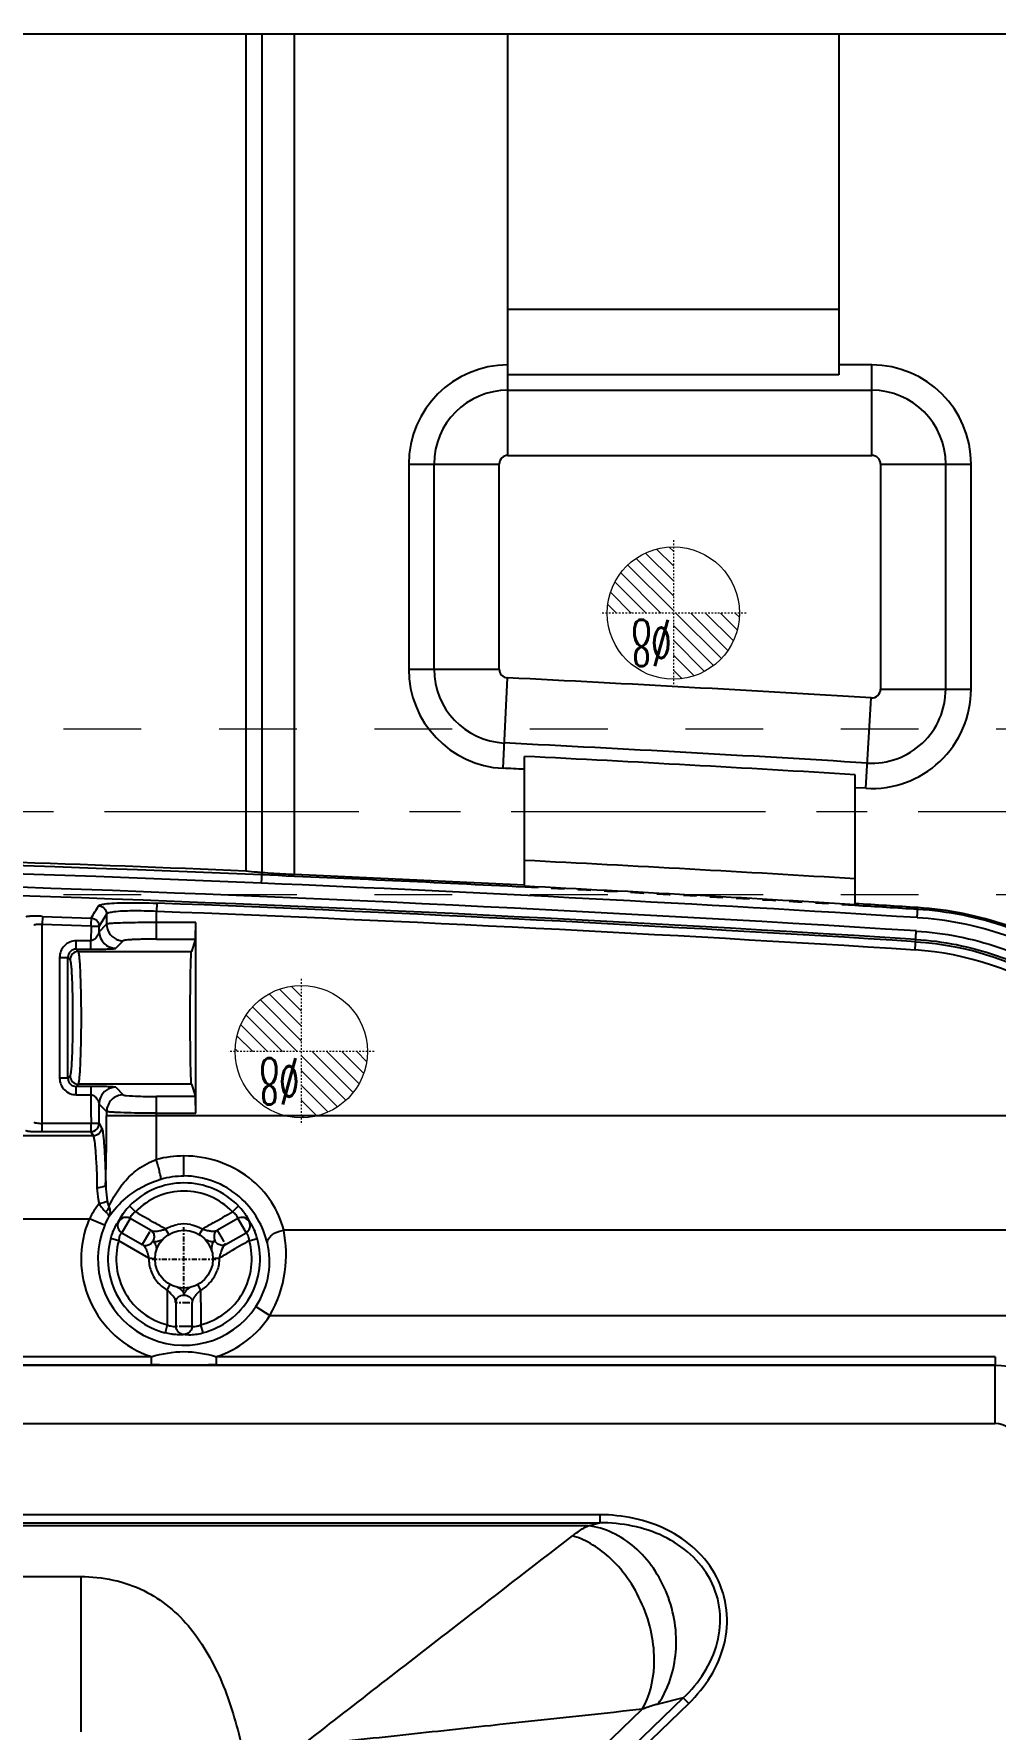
# Model space of a CAD drawing. Header units: millimetres. Extents: x 2634 to 3034, y 1430 to 1883.
# Drawn here: x 2900 to 2958.1, y 1780.2 to 1882.7 of the extents above; entities that cross this region are included whole.
import ezdxf
from ezdxf.enums import TextEntityAlignment as Align

# ---------------------------------------------------------------- set-up
doc = ezdxf.new("R2010")
doc.units = ezdxf.units.MM
doc.linetypes.add('CENTER', pattern=[0.6, 0.375, -0.075, 0.075, -0.075])
doc.linetypes.add('HIDDEN', pattern=[0.2, 0.1, -0.1])
doc.layers.add('cool', color=153, linetype='HIDDEN', lineweight=9)
doc.layers.add('epin', color=13, linetype='Continuous', lineweight=9)
doc.layers.add('DEFAULT_2', color=8, linetype='HIDDEN')
doc.styles.add('TXT05', font='txt.shx', dxfattribs={"width": 0.5, "bigfont": 'gbcbig.shx'})

# ---------------------------------------------------------------- blocks, each defined once
blk = doc.blocks.new('epin_ejp_8')
at = {"layer": 'epin'}
h = blk.add_hatch(dxfattribs=at)
h.set_pattern_fill('_ANSI31', color=123, scale=0.2, angle=90)
h.set_pattern_definition([(135, (170.5, -113), (-0.4490128, -0.4490128), [])])
h.paths.add_polyline_path([(0, 4, 0.414214), (-4, 0), (0, 0)])
h.paths.add_polyline_path([(4, 0), (0, 0), (0, -4, 0.414214)])
at = {"layer": 'epin', "color": 1, "linetype": 'CENTER', "ltscale": 0.16}
for p, q in [((0, -4.4), (0, 4.4)), ((-4.4, 0), (4.4, 0))]:
    blk.add_line(p, q, dxfattribs=at)
at = {"layer": 'epin'}
blk.add_circle((0, 0), 4, dxfattribs=at)
at = {"layer": 'epin', "color": 6, "style": 'TXT05', "width": 0.5}
blk.add_text('%%c8', height=2.8, dxfattribs=at).set_placement((1.33, 1.8), align=Align.MIDDLE)

msp = doc.modelspace()

# ---------------------------------------------------------------- linework, layer by layer
at = {"color": 7, "linetype": 'Continuous'}
for p, q in [((2678.63, 1882.67), (2988.63, 1882.67)), ((2912.77, 1882.67), (2912.77, 1832.07)), ((2913.74, 1882.67), (2913.74, 1831.98)), ((2915.73, 1831.86), (2915.73, 1882.67)), ((2928.63, 1857.2), (2928.63, 1882.67)), ((2948.63, 1882.67), (2948.63, 1862.07)), ((2948.63, 1866.01), (2928.63, 1866.01)), ((2950.63, 1862.67), (2948.63, 1862.67)), ((2950.63, 1857.2), (2950.63, 1862.67)), ((2948.63, 1862.07), (2928.63, 1862.07)), ((2928.63, 1861.14), (2950.63, 1861.14)), ((2922.63, 1856.67), (2922.63, 1844.28)), ((2922.63, 1856.67), (2928.1, 1856.67)), ((2924.16, 1844.28), (2924.16, 1856.67)), ((2928.1, 1844.28), (2928.1, 1856.67)), ((2928.63, 1857.2), (2950.63, 1857.2)), ((2951.15, 1856.67), (2951.15, 1843.07)), ((2951.15, 1856.67), (2956.63, 1856.67)), ((2955.09, 1856.67), (2955.09, 1843.07)), ((2956.63, 1843.07), (2956.63, 1856.67)), ((2922.63, 1844.28), (2928.1, 1844.28)), ((2928.33, 1838.29), (2928.6, 1843.75)), ((2950.26, 1837.08), (2950.59, 1842.54)), ((2951.15, 1843.07), (2956.63, 1843.07)), ((2929.63, 1831.21), (2929.63, 1839.01)), ((2949.63, 1830.1), (2949.63, 1837.9)), ((2950.26, 1837.08), (2949.63, 1837.11)), ((2913.74, 1831.98), (2913.71, 1831.34)), ((2907.4, 1830.14), (2907.38, 1829.64)), ((2953.37, 1829.26), (2953.41, 1829.87)), ((2900.48, 1829.34), (2900.47, 1828.84)), ((2900.47, 1816.33), (2900.47, 1828.84)), ((2903.42, 1828.74), (2900.47, 1828.84)), ((2900.48, 1829.34), (2903.42, 1829.24)), ((2903.42, 1828.74), (2903.41, 1827.86)), ((2903.42, 1828.74), (2903.91, 1828.74)), ((2904.36, 1829.48), (2903.91, 1828.74)), ((2903.91, 1828.41), (2904.36, 1828.87)), ((2903.91, 1828.41), (2903.91, 1828.74)), ((2904.36, 1829.48), (2904.36, 1828.87)), ((2907.38, 1827.96), (2907.38, 1829.64)), ((2909.75, 1828.97), (2907.38, 1828.97)), ((2909.75, 1817.45), (2909.75, 1828.97)), ((2902.52, 1827.36), (2902.52, 1827.86)), ((2903.41, 1827.86), (2902.52, 1827.86)), ((2905.37, 1827.86), (2904.91, 1827.41)), ((2907.38, 1827.96), (2909.73, 1827.96)), ((2909.73, 1827.96), (2909.49, 1827.22)), ((2953.25, 1827.31), (2953.32, 1828.45)), ((2901.52, 1826.86), (2901.52, 1819.56)), ((2901.52, 1826.86), (2902.02, 1826.86)), ((2902.02, 1819.56), (2902.02, 1826.86)), ((2902.15, 1826.72), (2902.02, 1826.86)), ((2902.52, 1827.36), (2903.41, 1827.36)), ((2902.52, 1827.36), (2902.66, 1827.22)), ((2902.66, 1827.22), (2909.49, 1827.22)), ((2902.02, 1819.56), (2901.52, 1819.56)), ((2902.02, 1819.56), (2902.15, 1819.69)), ((2902.66, 1819.19), (2902.52, 1819.06)), ((2902.52, 1818.56), (2902.52, 1819.06)), ((2903.41, 1819.06), (2902.52, 1819.06)), ((2902.52, 1818.56), (2903.41, 1818.56)), ((2909.49, 1819.19), (2902.66, 1819.19)), ((2904.91, 1819.01), (2905.37, 1818.55)), ((2909.49, 1819.19), (2909.73, 1818.45)), ((2903.91, 1816.83), (2903.91, 1818)), ((2904.36, 1817.55), (2903.91, 1818)), ((2904.36, 1817.55), (2904.36, 1817.28)), ((2907.38, 1817.28), (2907.38, 1818.45)), ((2909.73, 1818.45), (2907.38, 1818.45)), ((2903.91, 1816.83), (2900.47, 1816.83)), ((2903.91, 1816.83), (2904.06, 1816.57)), ((2968.27, 1817.28), (2904.36, 1817.28)), ((2907.38, 1817.45), (2909.75, 1817.45)), ((2903.56, 1816.07), (2763.12, 1816.07)), ((2900.47, 1816.33), (2903.41, 1816.33)), ((2903.56, 1816.07), (2903.41, 1816.33)), ((2909.04, 1813.65), (2909.04, 1814.86)), ((2906.1, 1811.49), (2905.74, 1811.84)), ((2911.98, 1811.49), (2912.34, 1811.84)), ((2763.93, 1811.06), (2903.32, 1811.06)), ((2904.24, 1810.67), (2903.32, 1811.06)), ((2905.79, 1811.09), (2905.28, 1810.22)), ((2907.02, 1810.38), (2905.79, 1811.09)), ((2907.92, 1810.44), (2908.12, 1810.12)), ((2910.16, 1810.44), (2909.96, 1810.12)), ((2912.29, 1811.09), (2911.06, 1810.38)), ((2911.44, 1809.72), (2911.06, 1810.38)), ((2912.29, 1811.09), (2912.79, 1810.22)), ((2970.07, 1810.37), (2915.07, 1810.37)), ((2905.09, 1809.74), (2904.61, 1809.88)), ((2906.92, 1808.69), (2905.09, 1809.74)), ((2905.28, 1810.22), (2906.51, 1809.5)), ((2906.95, 1810.26), (2906.51, 1809.5)), ((2911.56, 1809.5), (2912.79, 1810.22)), ((2912.98, 1809.74), (2913.46, 1809.88)), ((2908.03, 1806.75), (2908.21, 1807.09)), ((2910.05, 1806.75), (2909.87, 1807.09)), ((2908.54, 1806.01), (2908.54, 1804.58)), ((2909.04, 1806.01), (2909.29, 1806.01)), ((2909.54, 1804.58), (2909.54, 1806.01)), ((2913.39, 1805.77), (2914.23, 1805.21)), ((2914.23, 1805.21), (2970.36, 1805.21)), ((2908.03, 1804.66), (2907.91, 1804.17)), ((2908.79, 1804.58), (2909.54, 1804.58)), ((2910.04, 1804.66), (2910.17, 1804.17)), ((2907.06, 1802.73), (2838.09, 1802.73)), ((2958.07, 1802.2), (2838.13, 1802.2)), ((2838.16, 1802.23), (2907.06, 1802.23)), ((2907.06, 1802.73), (2907.06, 1802.23)), ((2911.01, 1802.23), (2911.01, 1802.73)), ((2958.09, 1802.73), (2911.01, 1802.73)), ((2911.01, 1802.23), (2958.09, 1802.23)), ((2958.09, 1802.23), (2958.07, 1802.2)), ((2958.09, 1802.73), (2958.09, 1802.23)), ((2835.09, 1798.7), (2958.07, 1798.7)), ((2934.18, 1793.18), (2854.37, 1793.18)), ((2934.18, 1793.18), (2934.18, 1792.69)), ((2854.37, 1792.69), (2934.18, 1792.69)), ((2933.48, 1792.51), (2854.54, 1792.51)), ((2933.48, 1792.51), (2934.18, 1792.69)), ((2862.28, 1789.44), (2902.8, 1789.44)), ((2902.8, 1789.44), (2902.8, 1780.05)), ((2939.23, 1782.11), (2921.25, 1764.82)), ((2939.56, 1781.77), (2921.58, 1764.48)), ((2939.23, 1782.11), (2937.71, 1781.73)), ((2939.23, 1782.11), (2939.56, 1781.77)), ((2918.82, 1764.17), (2936.75, 1781.42))]:
    msp.add_line(p, q, dxfattribs=at)
at = {"color": 1, "linetype": 'CENTER', "ltscale": 0.8}
for p, q in [((2909.04, 1806.7), (2909.04, 1810.55)), ((2907.11, 1808.63), (2910.96, 1808.63))]:
    msp.add_line(p, q, dxfattribs=at)
at = {"color": 2, "linetype": 'Continuous'}
msp.add_circle((2909.04, 1808.63), 1.75, dxfattribs=at)
at = {"color": 7, "linetype": 'Continuous'}
for centre, radius, start, end in [((2928.63, 1856.67), 6, 90, 180), ((2950.63, 1856.67), 6, 0, 90), ((2928.63, 1856.67), 4.47, 90, 180), ((2950.63, 1856.67), 4.47, 0, 90), ((2928.63, 1856.67), 0.528, 90, 180), ((2950.63, 1856.67), 0.528, 0, 90), ((2928.63, 1844.28), 6, 180, 267.1645), ((2928.63, 1844.28), 4.47, 180, 267.1645), ((2928.63, 1844.28), 0.528, 180, 267.1645), ((2833.42, -77.87), 1923.98, 86.50857, 87.16455), ((2950.63, 1843.07), 6, 266.5086, 0), ((2950.63, 1843.07), 4.47, 266.5086, 0), ((2950.63, 1843.07), 0.528, 266.5086, 0), ((2833.42, -77.87), 1920.04, 86.50857, 87.16455), ((2833.42, -77.87), 1919.29, 86.52897, 87.12694), ((2833.42, -77.87), 1918.51, 87.12577, 87.16455), ((2833.63, -73.55), 1907.08, 87.5925, 92.4075), ((2833.63, -73.55), 1906.58, 87.5925, 92.4075), ((2833.63, -73.42), 1907.14, 87.62152, 88.49769), ((2833.63, -73.87), 1906.09, 86.39965, 93.60035), ((2833.43, -77.77), 1911.3, 87.11529, 87.59198), ((2833.45, -77.39), 1911.03, 87.11529, 87.5323), ((2833.42, -77.87), 1913.01, 86.51756, 87.1175), ((2833.63, -73.87), 1905.58, 86.39965, 93.60035), ((2833.43, -77.77), 1910.8, 86.40116, 87.59198), ((2833.45, -77.39), 1910.97, 86.51463, 87.11521), ((2833.63, -73.82), 1905.39, 86.39955, 87.78116), ((2833.43, -77.77), 1911.3, 86.40116, 86.51484), ((2833.45, -77.39), 1911.03, 86.40104, 86.51473), ((2833.49, -76.67), 1907.74, 86.40085, 87.78039), ((2902.52, 1826.86), 1, 89.9718, 180.0275), ((2904.92, 1828.42), 1.01, 180.19, 269.8024), ((2902.66, 1826.72), 0.504, 90.1832, 179.7819), ((2902.52, 1819.56), 1, 179.9723, 270.0263), ((2902.66, 1819.7), 0.504, 180.2177, 269.8169), ((2987.15, 1818.6), 83.74, 180.0299, 180.4093), ((2904.92, 1818), 1.01, 90.1916, 157.4196), ((2765.4, 1817.1), 138.96, 358.3584, 0.0725), ((2618.71, 1817.26), 288.67, 359.4814, 0.0045), ((2909.04, 1808.25), 6.61, 90.0073, 104.6759), ((2892.59, 1810.19), 15.43, 15.8198, 16.7641), ((2909.04, 1808.53), 5.11, 90.0287, 105.8697), ((2909.04, 1808.63), 4.6, 44.2036, 135.7964), ((2909.04, 1808.63), 4.1, 44.2036, 135.7964), ((2908.51, 1809.14), 3.86, 135.7959, 142.5032), ((3150.11, 2234.94), 488.72, 240.0474, 240.2055), ((2668, 2234.87), 488.65, 299.7945, 299.9526), ((2909.57, 1809.14), 3.86, 37.4864, 44.2048), ((2909.04, 1808.63), 6.22, 156.9748, 251.4948), ((2909.04, 1808.63), 5.21, 156.9748, 326.6896), ((2909.3, 1808.52), 5.5, 150.7699, 156.9734), ((2905.53, 1810.65), 0.501, 120.0325, 240.011), ((2905.54, 1810.65), 0.501, 59.9874, 90.0456), ((2772.14, 1575.13), 271.68, 60.0146, 60.1727), ((2909.04, 1808.49), 2.26, 80.1211, 99.883), ((2909.17, 1808.85), 1.87, 58.3092, 60.5407), ((3045.92, 1575.16), 271.64, 119.8273, 119.9854), ((2912.54, 1810.65), 0.501, 29.9865, 120.0097), ((2909.75, 1808.83), 3.86, 15.7964, 22.5053), ((2909.04, 1808.63), 4.6, 164.2036, 255.7964), ((2909.04, 1808.63), 4.1, 164.2036, 255.7964), ((2909.04, 1808.63), 4.1, 284.2036, 15.7964), ((2909.04, 1808.63), 4.6, 284.2036, 15.7964), ((3157.04, 1387.83), 487.42, 120.0472, 120.2055), ((2775.06, 2044.29), 272.09, 300.0147, 300.173), ((2908.92, 1808.7), 2.26, 320.1211, 339.883), ((2909.13, 1808.69), 2.23, 238.6627, 240.5211), ((3179.71, 1806.82), 271.68, 180.0146, 180.1727), ((2909.16, 1808.4), 1.87, 298.3092, 300.5407), ((2638.41, 1806.82), 271.64, 359.8273, 359.9854), ((2419.31, 1804.25), 488.73, 0.0474, 0.2055), ((3398.7, 1804.25), 488.65, 179.7945, 179.9526), ((2909.04, 1808.63), 6.22, 288.5052, 326.6896), ((2909.26, 1807.76), 3.71, 271.2663, 284.1848), ((2958.05, 1797.16), 5.04, 19.5723, 89.7089), ((2958.07, 1797.19), 1.5, 19.3104, 90.0344)]:
    msp.add_arc(centre, radius, start, end, dxfattribs=at)
for centre, start_param, end_param in [((2909.73, 1828.97), -3.089233, -1.570796), ((2909.73, 1817.45), -1.570796, -0.05236)]:
    msp.add_ellipse(centre, major_axis=(0, 1.01), ratio=0.017455, start_param=start_param, end_param=end_param, dxfattribs=at)
for points, knots in [([(2913.74, 1831.98), (2913.65, 1831.99), (2913.33, 1832.01), (2913, 1832.04), (2912.77, 1832.07)], [0, 0, 0, 0, 0.285889, 1, 1, 1, 1]), ([(2915.73, 1831.86), (2915.56, 1831.87), (2914.89, 1831.9), (2914.23, 1831.94), (2913.74, 1831.98)], [0, 0, 0, 0, 0.263972, 1, 1, 1, 1]), ([(2903.88, 1829.98), (2903.89, 1830), (2903.93, 1830.02), (2904.05, 1830.06), (2904.17, 1830.08), (2904.26, 1830.09)], [0, 0, 0, 0, 0.125538, 0.328989, 1, 1, 1, 1]), ([(2903.88, 1829.98), (2904, 1829.98), (2904.26, 1829.87), (2904.36, 1829.61), (2904.36, 1829.48)], [0, 0, 0, 0, 0.500447, 1, 1, 1, 1]), ([(2904.26, 1830.09), (2904.44, 1830.12), (2904.88, 1830.15), (2905.92, 1830.18), (2906.78, 1830.16), (2907.4, 1830.14)], [0, 0, 0, 0, 0.176544, 0.414237, 1, 1, 1, 1]), ([(2970.77, 1817.74), (2970.02, 1819.43), (2968.53, 1821.81), (2965.98, 1824.49), (2963.09, 1826.81), (2958.91, 1828.91), (2955.24, 1829.65), (2953.4, 1829.76)], [0, 0, 0, 0, 0.249793, 0.375019, 0.500196, 0.750066, 1, 1, 1, 1]), ([(2970.81, 1817.9), (2970.05, 1819.58), (2968.06, 1822.75), (2963.91, 1826.51), (2958.92, 1829.02), (2955.25, 1829.75), (2953.41, 1829.87)], [0, 0, 0, 0, 0.249988, 0.499987, 0.749997, 1, 1, 1, 1]), ([(2900.48, 1829.34), (2900.36, 1829.35), (2900.13, 1829.35), (2899.82, 1829.35), (2899.62, 1829.34), (2899.52, 1829.32), (2899.49, 1829.3), (2899.48, 1829.3)], [0, 0, 0, 0, 0.369263, 0.685609, 0.904724, 0.966567, 1, 1, 1, 1]), ([(2900.47, 1828.84), (2900.4, 1828.85), (2900.29, 1828.85), (2900.13, 1828.85), (2900.03, 1828.83), (2899.97, 1828.81), (2899.96, 1828.8)], [0, 0, 0, 0, 0.363789, 0.676036, 0.894838, 1, 1, 1, 1]), ([(2903.42, 1829.24), (2903.42, 1829.18), (2903.42, 1829.02), (2903.4, 1828.85), (2903.42, 1828.74)], [0, 0, 0, 0, 0.322486, 1, 1, 1, 1]), ([(2903.42, 1829.24), (2903.55, 1829.23), (2903.81, 1829.12), (2903.91, 1828.86), (2903.91, 1828.74)], [0, 0, 0, 0, 0.500424, 1, 1, 1, 1]), ([(2904.79, 1829.61), (2904.69, 1829.59), (2904.56, 1829.57), (2904.42, 1829.53), (2904.37, 1829.5), (2904.36, 1829.48)], [0, 0, 0, 0, 0.674878, 0.87894, 1, 1, 1, 1]), ([(2904.79, 1828.92), (2904.74, 1828.91), (2904.64, 1828.91), (2904.51, 1828.9), (2904.42, 1828.88), (2904.38, 1828.88), (2904.36, 1828.87)], [0, 0, 0, 0, 0.39561, 0.696954, 0.89876, 1, 1, 1, 1]), ([(2904.36, 1828.87), (2904.36, 1828.67), (2904.46, 1828.37), (2904.74, 1828.07), (2904.92, 1827.97), (2905.02, 1827.93)], [0, 0, 0, 0, 0.487335, 0.744315, 1, 1, 1, 1]), ([(2907.38, 1829.64), (2906.88, 1829.66), (2906.02, 1829.68), (2905.16, 1829.65), (2904.79, 1829.61)], [0, 0, 0, 0, 0.57398, 1, 1, 1, 1]), ([(2907.38, 1828.97), (2906.88, 1828.97), (2906.02, 1828.96), (2905.16, 1828.94), (2904.79, 1828.92)], [0, 0, 0, 0, 0.5741, 1, 1, 1, 1]), ([(2970.31, 1817.54), (2969.58, 1819.18), (2968.13, 1821.51), (2965.64, 1824.12), (2962.82, 1826.38), (2958.75, 1828.43), (2955.17, 1829.15), (2953.37, 1829.26)], [0, 0, 0, 0, 0.249787, 0.374981, 0.500125, 0.749968, 1, 1, 1, 1]), ([(2903.41, 1827.36), (2903.4, 1827.37), (2903.41, 1827.43), (2903.4, 1827.59), (2903.41, 1827.75), (2903.41, 1827.86)], [0, 0, 0, 0, 0.090739, 0.310617, 1, 1, 1, 1]), ([(2903.91, 1828.41), (2903.91, 1828.39), (2903.89, 1828.35), (2903.84, 1828.21), (2903.74, 1828.04), (2903.58, 1827.9), (2903.47, 1827.87), (2903.41, 1827.86)], [0, 0, 0, 0, 0.072776, 0.184837, 0.566381, 0.776346, 1, 1, 1, 1]), ([(2905.02, 1827.93), (2905.05, 1827.92), (2905.16, 1827.88), (2905.28, 1827.86), (2905.37, 1827.86)], [0, 0, 0, 0, 0.26059, 1, 1, 1, 1]), ([(2907.38, 1827.96), (2907.13, 1827.96), (2906.77, 1827.96), (2906.3, 1827.95), (2906.01, 1827.94), (2905.76, 1827.92), (2905.57, 1827.91), (2905.45, 1827.89), (2905.38, 1827.88), (2905.37, 1827.86)], [0, 0, 0, 0, 0.370022, 0.538483, 0.687492, 0.811313, 0.906472, 0.970138, 1, 1, 1, 1]), ([(2953.28, 1827.81), (2956.48, 1827.61), (2962.89, 1825.49), (2967.32, 1820.38), (2968.72, 1817.5)], [0, 0, 0, 0, 0.500001, 1, 1, 1, 1]), ([(2953.29, 1827.95), (2954.94, 1827.85), (2958.24, 1827.19), (2961.99, 1825.33), (2964.61, 1823.27), (2966.93, 1820.89), (2968.3, 1818.77), (2968.99, 1817.26)], [0, 0, 0, 0, 0.249997, 0.499788, 0.624937, 0.750147, 1, 1, 1, 1]), ([(2953.32, 1828.45), (2955.02, 1828.35), (2958.4, 1827.67), (2962.26, 1825.76), (2964.95, 1823.65), (2967.33, 1821.2), (2968.73, 1819.02), (2969.45, 1817.47)], [0, 0, 0, 0, 0.249875, 0.499703, 0.624887, 0.750131, 1, 1, 1, 1]), ([(2902.52, 1827.36), (2902.39, 1827.36), (2902.13, 1827.25), (2902.02, 1826.98), (2902.02, 1826.86)], [0, 0, 0, 0, 0.499638, 1, 1, 1, 1]), ([(2902.15, 1819.69), (2902.16, 1819.7), (2902.18, 1819.74), (2902.2, 1819.84), (2902.23, 1820.05), (2902.26, 1820.38), (2902.28, 1820.81), (2902.3, 1821.33), (2902.32, 1822.14), (2902.33, 1823.21), (2902.32, 1824.28), (2902.3, 1825.08), (2902.28, 1825.6), (2902.26, 1826.04), (2902.23, 1826.37), (2902.2, 1826.58), (2902.18, 1826.68), (2902.16, 1826.71), (2902.15, 1826.72)], [0, 0, 0, 0, 0.005309, 0.014769, 0.046384, 0.094098, 0.15631, 0.230825, 0.31499, 0.499996, 0.685002, 0.769171, 0.843683, 0.9059, 0.953612, 0.98523, 0.994687, 1, 1, 1, 1]), ([(2902.66, 1819.19), (2902.67, 1819.2), (2902.68, 1819.24), (2902.69, 1819.31), (2902.71, 1819.42), (2902.73, 1819.64), (2902.76, 1819.98), (2902.78, 1820.47), (2902.8, 1821.07), (2902.83, 1821.99), (2902.84, 1823.21), (2902.83, 1824.43), (2902.8, 1825.35), (2902.78, 1825.94), (2902.76, 1826.44), (2902.73, 1826.78), (2902.71, 1826.99), (2902.69, 1827.1), (2902.68, 1827.18), (2902.67, 1827.21), (2902.66, 1827.22)], [0, 0, 0, 0, 0.005189, 0.014598, 0.028269, 0.046141, 0.093858, 0.156083, 0.230642, 0.314867, 0.5, 0.685133, 0.769358, 0.843916, 0.906142, 0.953859, 0.97173, 0.9854, 0.99481, 1, 1, 1, 1]), ([(2903.41, 1827.36), (2903.58, 1827.36), (2903.81, 1827.36), (2904.04, 1827.36), (2904.1, 1827.36)], [0, 0, 0, 0, 0.755231, 1, 1, 1, 1]), ([(2904.1, 1827.36), (2904.14, 1827.36), (2904.31, 1827.37), (2904.47, 1827.37), (2904.6, 1827.38)], [0, 0, 0, 0, 0.270039, 1, 1, 1, 1]), ([(2904.6, 1827.38), (2904.64, 1827.38), (2904.71, 1827.38), (2904.8, 1827.39), (2904.87, 1827.4), (2904.9, 1827.4), (2904.91, 1827.41)], [0, 0, 0, 0, 0.376952, 0.683874, 0.8977, 1, 1, 1, 1]), ([(2909.49, 1819.19), (2909.48, 1819.23), (2909.48, 1819.35), (2909.46, 1819.6), (2909.45, 1819.98), (2909.44, 1820.47), (2909.43, 1821.07), (2909.42, 1821.99), (2909.42, 1823.21), (2909.42, 1824.43), (2909.43, 1825.36), (2909.44, 1825.95), (2909.45, 1826.44), (2909.46, 1826.82), (2909.48, 1827.07), (2909.48, 1827.19), (2909.49, 1827.23)], [0, 0, 0, 0, 0.014038, 0.045474, 0.093254, 0.155636, 0.230407, 0.314873, 0.500496, 0.686045, 0.770417, 0.845063, 0.907309, 0.954916, 0.986105, 1, 1, 1, 1]), ([(2968.27, 1817.28), (2966.91, 1820.09), (2962.6, 1825.05), (2956.36, 1827.11), (2953.25, 1827.31)], [0, 0, 0, 0, 0.499906, 1, 1, 1, 1]), ([(2902.02, 1819.56), (2902.02, 1819.43), (2902.13, 1819.16), (2902.39, 1819.06), (2902.52, 1819.06)], [0, 0, 0, 0, 0.499683, 1, 1, 1, 1]), ([(2903.41, 1819.06), (2903.4, 1819.04), (2903.41, 1818.99), (2903.4, 1818.82), (2903.41, 1818.67), (2903.41, 1818.56)], [0, 0, 0, 0, 0.090743, 0.310603, 1, 1, 1, 1]), ([(2904.91, 1819.01), (2904.9, 1819.02), (2904.83, 1819.02), (2904.72, 1819.04), (2904.55, 1819.04), (2904.35, 1819.05), (2904.13, 1819.05), (2903.81, 1819.06), (2903.57, 1819.06), (2903.41, 1819.06)], [0, 0, 0, 0, 0.038167, 0.121237, 0.23595, 0.370703, 0.51919, 0.676325, 1, 1, 1, 1]), ([(2903.41, 1818.56), (2903.48, 1818.55), (2903.63, 1818.49), (2903.73, 1818.38), (2903.77, 1818.32)], [0, 0, 0, 0, 0.519772, 1, 1, 1, 1]), ([(2905.37, 1818.55), (2905.38, 1818.54), (2905.45, 1818.53), (2905.51, 1818.52), (2905.55, 1818.51)], [0, 0, 0, 0, 0.316919, 1, 1, 1, 1]), ([(2905.55, 1818.51), (2905.8, 1818.49), (2906.41, 1818.46), (2907.01, 1818.45), (2907.38, 1818.45)], [0, 0, 0, 0, 0.407016, 1, 1, 1, 1]), ([(2903.77, 1818.32), (2903.81, 1818.27), (2903.85, 1818.18), (2903.89, 1818.07), (2903.91, 1818.02), (2903.91, 1818)], [0, 0, 0, 0, 0.574946, 0.8327, 1, 1, 1, 1]), ([(2904.99, 1817.49), (2904.91, 1817.49), (2904.76, 1817.5), (2904.57, 1817.51), (2904.45, 1817.53), (2904.38, 1817.54), (2904.36, 1817.55)], [0, 0, 0, 0, 0.39909, 0.702778, 0.904063, 1, 1, 1, 1]), ([(2907.38, 1817.45), (2907.15, 1817.45), (2906.35, 1817.45), (2905.56, 1817.46), (2904.99, 1817.49)], [0, 0, 0, 0, 0.285621, 1, 1, 1, 1]), ([(2899.96, 1816.91), (2899.97, 1816.89), (2900.04, 1816.87), (2900.13, 1816.85), (2900.29, 1816.83), (2900.4, 1816.83), (2900.47, 1816.83)], [0, 0, 0, 0, 0.111729, 0.335073, 0.642445, 1, 1, 1, 1]), ([(2903.42, 1816.83), (2903.4, 1816.72), (2903.41, 1816.55), (2903.41, 1816.38), (2903.41, 1816.33)], [0, 0, 0, 0, 0.677512, 1, 1, 1, 1]), ([(2903.41, 1816.33), (2903.53, 1816.33), (2903.8, 1816.43), (2903.91, 1816.7), (2903.91, 1816.83)], [0, 0, 0, 0, 0.500429, 1, 1, 1, 1]), ([(2904.06, 1816.57), (2904.06, 1816.44), (2903.95, 1816.18), (2903.69, 1816.07), (2903.56, 1816.07)], [0, 0, 0, 0, 0.499571, 1, 1, 1, 1]), ([(2904.06, 1816.57), (2904.08, 1816.53), (2904.11, 1816.42), (2904.15, 1816.2), (2904.18, 1815.88), (2904.23, 1815.29), (2904.27, 1814.36), (2904.3, 1813.56), (2904.31, 1813.12)], [0, 0, 0, 0, 0.03642, 0.100471, 0.192844, 0.311714, 0.619155, 1, 1, 1, 1]), ([(2899.46, 1816.41), (2899.47, 1816.4), (2899.5, 1816.39), (2899.56, 1816.37), (2899.66, 1816.36), (2899.84, 1816.34), (2900.11, 1816.33), (2900.34, 1816.33), (2900.47, 1816.33)], [0, 0, 0, 0, 0.032012, 0.095961, 0.191423, 0.31532, 0.631359, 1, 1, 1, 1]), ([(2903.8, 1812.94), (2903.8, 1813.34), (2903.78, 1813.91), (2903.74, 1814.63), (2903.71, 1815.07), (2903.68, 1815.44), (2903.65, 1815.73), (2903.61, 1815.93), (2903.58, 1816.04), (2903.56, 1816.07)], [0, 0, 0, 0, 0.380647, 0.544949, 0.687793, 0.806555, 0.899008, 0.963702, 1, 1, 1, 1]), ([(2904.5, 1811.8), (2904.74, 1812.33), (2905.25, 1813.16), (2906.25, 1814.12), (2906.97, 1814.5), (2907.36, 1814.65)], [0, 0, 0, 0, 0.422252, 0.693677, 1, 1, 1, 1]), ([(2907.64, 1813.45), (2907.65, 1813.46), (2907.65, 1813.49), (2907.64, 1813.54), (2907.63, 1813.63), (2907.59, 1813.8), (2907.53, 1814.06), (2907.47, 1814.28), (2907.44, 1814.4)], [0, 0, 0, 0, 0.027092, 0.085205, 0.175362, 0.29798, 0.626965, 1, 1, 1, 1]), ([(2915.07, 1810.37), (2914.92, 1810.97), (2914.4, 1812.17), (2913.02, 1813.65), (2911.16, 1814.63), (2909.74, 1814.86), (2909.04, 1814.86)], [0, 0, 0, 0, 0.2277, 0.477934, 0.737736, 1, 1, 1, 1]), ([(2904.5, 1811.2), (2904.8, 1811.61), (2905.68, 1812.59), (2906.87, 1813.23), (2907.64, 1813.45)], [0, 0, 0, 0, 0.385844, 1, 1, 1, 1]), ([(2914.08, 1809.58), (2913.96, 1810.1), (2913.54, 1811.15), (2912.43, 1812.49), (2910.86, 1813.43), (2909.64, 1813.65), (2909.04, 1813.65)], [0, 0, 0, 0, 0.228588, 0.47943, 0.739034, 1, 1, 1, 1]), ([(2904.31, 1813.12), (2904.3, 1813.09), (2904.25, 1813.04), (2904.08, 1812.96), (2903.92, 1812.94), (2903.8, 1812.94)], [0, 0, 0, 0, 0.157755, 0.372159, 1, 1, 1, 1]), ([(2903.92, 1811.98), (2903.9, 1812.06), (2903.84, 1812.38), (2903.81, 1812.7), (2903.8, 1812.94)], [0, 0, 0, 0, 0.255382, 1, 1, 1, 1]), ([(2904.31, 1813.12), (2904.31, 1813.04), (2904.32, 1812.71), (2904.36, 1812.38), (2904.4, 1812.14)], [0, 0, 0, 0, 0.245931, 1, 1, 1, 1]), ([(2904.4, 1812.14), (2904.38, 1812.12), (2904.32, 1812.09), (2904.16, 1812.03), (2904.02, 1812), (2903.92, 1811.98)], [0, 0, 0, 0, 0.154318, 0.37675, 1, 1, 1, 1]), ([(2903.92, 1811.98), (2903.97, 1811.88), (2904.09, 1811.71), (2904.23, 1811.55), (2904.3, 1811.48)], [0, 0, 0, 0, 0.536741, 1, 1, 1, 1]), ([(2904.5, 1811.8), (2904.49, 1811.77), (2904.46, 1811.65), (2904.38, 1811.55), (2904.3, 1811.48)], [0, 0, 0, 0, 0.220788, 1, 1, 1, 1]), ([(2904.3, 1811.48), (2904.36, 1811.43), (2904.44, 1811.36), (2904.51, 1811.24), (2904.5, 1811.2)], [0, 0, 0, 0, 0.661997, 1, 1, 1, 1]), ([(2904.4, 1812.14), (2904.41, 1812.1), (2904.43, 1811.99), (2904.46, 1811.87), (2904.5, 1811.8)], [0, 0, 0, 0, 0.283122, 1, 1, 1, 1]), ([(2904.5, 1811.8), (2904.54, 1811.7), (2904.59, 1811.5), (2904.55, 1811.29), (2904.5, 1811.2)], [0, 0, 0, 0, 0.530146, 1, 1, 1, 1]), ([(2905.12, 1810.98), (2905.14, 1811.01), (2905.23, 1811.19), (2905.34, 1811.36), (2905.44, 1811.49)], [0, 0, 0, 0, 0.173829, 1, 1, 1, 1]), ([(2906.1, 1811.49), (2906.04, 1811.45), (2905.95, 1811.37), (2905.85, 1811.25), (2905.8, 1811.16), (2905.78, 1811.11), (2905.78, 1811.09), (2905.79, 1811.09)], [0, 0, 0, 0, 0.378105, 0.694436, 0.911087, 0.971766, 1, 1, 1, 1]), ([(2912.17, 1811.31), (2912.16, 1811.33), (2912.1, 1811.39), (2912.03, 1811.45), (2911.98, 1811.49)], [0, 0, 0, 0, 0.231565, 1, 1, 1, 1]), ([(2912.29, 1811.09), (2912.3, 1811.09), (2912.29, 1811.12), (2912.27, 1811.17), (2912.23, 1811.24), (2912.2, 1811.29), (2912.17, 1811.31)], [0, 0, 0, 0, 0.086361, 0.289282, 0.600415, 1, 1, 1, 1]), ([(2912.63, 1811.49), (2912.67, 1811.44), (2912.79, 1811.28), (2912.9, 1811.11), (2912.95, 1810.98)], [0, 0, 0, 0, 0.312983, 1, 1, 1, 1]), ([(2904.61, 1809.88), (2904.67, 1810.08), (2904.79, 1810.41), (2904.96, 1810.72), (2905.04, 1810.84)], [0, 0, 0, 0, 0.588534, 1, 1, 1, 1]), ([(2905.04, 1810.84), (2905.05, 1810.86), (2905.07, 1810.87), (2905.09, 1810.91), (2905.1, 1810.9)], [0, 0, 0, 0, 0.72539, 1, 1, 1, 1]), ([(2905.1, 1810.9), (2905.09, 1810.91), (2905.11, 1810.94), (2905.11, 1810.96), (2905.12, 1810.98)], [0, 0, 0, 0, 0.275362, 1, 1, 1, 1]), ([(2907.02, 1810.38), (2907.09, 1810.33), (2907.21, 1810.2), (2907.23, 1810.04), (2907.23, 1809.96)], [0, 0, 0, 0, 0.514971, 1, 1, 1, 1]), ([(2907.02, 1810.38), (2907.09, 1810.33), (2907.29, 1810.28), (2907.49, 1810.33), (2907.59, 1810.35)], [0, 0, 0, 0, 0.45279, 1, 1, 1, 1]), ([(2907.59, 1810.35), (2907.62, 1810.36), (2907.73, 1810.39), (2907.84, 1810.41), (2907.92, 1810.43)], [0, 0, 0, 0, 0.237263, 1, 1, 1, 1]), ([(2910.16, 1810.44), (2910.19, 1810.43), (2910.3, 1810.4), (2910.42, 1810.37), (2910.51, 1810.35)], [0, 0, 0, 0, 0.263332, 1, 1, 1, 1]), ([(2910.51, 1810.35), (2910.53, 1810.35), (2910.63, 1810.33), (2910.73, 1810.31), (2910.8, 1810.31)], [0, 0, 0, 0, 0.268335, 1, 1, 1, 1]), ([(2911.06, 1810.38), (2910.98, 1810.33), (2910.86, 1810.18), (2910.85, 1810), (2910.86, 1809.91)], [0, 0, 0, 0, 0.486991, 1, 1, 1, 1]), ([(2912.79, 1810.22), (2912.81, 1810.23), (2912.88, 1810.28), (2912.94, 1810.34), (2912.98, 1810.4)], [0, 0, 0, 0, 0.236906, 1, 1, 1, 1]), ([(2912.95, 1810.98), (2912.96, 1810.96), (2912.97, 1810.94), (2912.98, 1810.91), (2912.98, 1810.9)], [0, 0, 0, 0, 0.72504, 1, 1, 1, 1]), ([(2912.98, 1810.9), (2912.98, 1810.91), (2913.01, 1810.88), (2913.02, 1810.86), (2913.03, 1810.85)], [0, 0, 0, 0, 0.275313, 1, 1, 1, 1]), ([(2913.04, 1810.65), (2913.04, 1810.67), (2913.04, 1810.76), (2913.01, 1810.85), (2912.98, 1810.9)], [0, 0, 0, 0, 0.261537, 1, 1, 1, 1]), ([(2913.03, 1810.85), (2913.05, 1810.82), (2913.16, 1810.65), (2913.25, 1810.46), (2913.32, 1810.31)], [0, 0, 0, 0, 0.173763, 1, 1, 1, 1]), ([(2914.23, 1805.21), (2914.7, 1806.02), (2915.29, 1807.75), (2915.23, 1809.55), (2915.07, 1810.37)], [0, 0, 0, 0, 0.526485, 1, 1, 1, 1]), ([(2914.65, 1810.26), (2914.69, 1810.27), (2914.82, 1810.32), (2914.96, 1810.36), (2915.07, 1810.37)], [0, 0, 0, 0, 0.257511, 1, 1, 1, 1]), ([(2905.25, 1810.19), (2905.2, 1810.14), (2905.13, 1810), (2905.1, 1809.84), (2905.09, 1809.74)], [0, 0, 0, 0, 0.40039, 1, 1, 1, 1]), ([(2905.28, 1810.22), (2905.28, 1810.22), (2905.26, 1810.22), (2905.25, 1810.2), (2905.25, 1810.19)], [0, 0, 0, 0, 0.126254, 1, 1, 1, 1]), ([(2906.51, 1809.5), (2906.59, 1809.46), (2906.76, 1809.43), (2906.92, 1809.49), (2906.98, 1809.53)], [0, 0, 0, 0, 0.514934, 1, 1, 1, 1]), ([(2906.51, 1809.5), (2906.59, 1809.46), (2906.74, 1809.31), (2906.79, 1809.11), (2906.83, 1809.01)], [0, 0, 0, 0, 0.456296, 1, 1, 1, 1]), ([(2906.98, 1809.53), (2907, 1809.54), (2907.07, 1809.59), (2907.12, 1809.66), (2907.16, 1809.72)], [0, 0, 0, 0, 0.237545, 1, 1, 1, 1]), ([(2907.23, 1809.96), (2907.23, 1809.94), (2907.22, 1809.85), (2907.19, 1809.77), (2907.16, 1809.72)], [0, 0, 0, 0, 0.237517, 1, 1, 1, 1]), ([(2907.16, 1809.72), (2907.19, 1809.69), (2907.24, 1809.64), (2907.28, 1809.59), (2907.29, 1809.57)], [0, 0, 0, 0, 0.735545, 1, 1, 1, 1]), ([(2907.29, 1809.57), (2907.29, 1809.56), (2907.32, 1809.5), (2907.34, 1809.44), (2907.35, 1809.39)], [0, 0, 0, 0, 0.22722, 1, 1, 1, 1]), ([(2907.35, 1809.39), (2907.35, 1809.37), (2907.37, 1809.3), (2907.37, 1809.22), (2907.37, 1809.16)], [0, 0, 0, 0, 0.228166, 1, 1, 1, 1]), ([(2907.74, 1809.8), (2907.71, 1809.79), (2907.59, 1809.73), (2907.47, 1809.69), (2907.38, 1809.67)], [0, 0, 0, 0, 0.292339, 1, 1, 1, 1]), ([(2910.55, 1809.71), (2910.53, 1809.72), (2910.46, 1809.74), (2910.39, 1809.77), (2910.34, 1809.8)], [0, 0, 0, 0, 0.232442, 1, 1, 1, 1]), ([(2910.92, 1809.72), (2910.89, 1809.7), (2910.77, 1809.66), (2910.64, 1809.68), (2910.55, 1809.71)], [0, 0, 0, 0, 0.234704, 1, 1, 1, 1]), ([(2910.71, 1809.16), (2910.71, 1809.18), (2910.72, 1809.24), (2910.72, 1809.3), (2910.73, 1809.35)], [0, 0, 0, 0, 0.271109, 1, 1, 1, 1]), ([(2910.73, 1809.35), (2910.73, 1809.36), (2910.74, 1809.42), (2910.75, 1809.48), (2910.76, 1809.52)], [0, 0, 0, 0, 0.269354, 1, 1, 1, 1]), ([(2910.76, 1809.52), (2910.76, 1809.53), (2910.78, 1809.58), (2910.8, 1809.62), (2910.82, 1809.65)], [0, 0, 0, 0, 0.269102, 1, 1, 1, 1]), ([(2911.56, 1809.5), (2911.49, 1809.47), (2911.33, 1809.43), (2911.17, 1809.49), (2911.1, 1809.53)], [0, 0, 0, 0, 0.490785, 1, 1, 1, 1]), ([(2911.56, 1809.5), (2911.52, 1809.48), (2911.37, 1809.35), (2911.3, 1809.14), (2911.26, 1809)], [0, 0, 0, 0, 0.221769, 1, 1, 1, 1]), ([(2912.98, 1809.74), (2912.98, 1809.81), (2912.96, 1809.93), (2912.91, 1810.08), (2912.85, 1810.17), (2912.81, 1810.21), (2912.8, 1810.22), (2912.79, 1810.22)], [0, 0, 0, 0, 0.377904, 0.693998, 0.909034, 0.970674, 1, 1, 1, 1]), ([(2913.39, 1805.77), (2913.78, 1806.35), (2914.28, 1807.62), (2914.22, 1808.98), (2914.08, 1809.58)], [0, 0, 0, 0, 0.530635, 1, 1, 1, 1]), ([(2914.08, 1809.58), (2914.07, 1809.71), (2914.16, 1809.92), (2914.4, 1810.12), (2914.56, 1810.22), (2914.65, 1810.26)], [0, 0, 0, 0, 0.401472, 0.682681, 1, 1, 1, 1]), ([(2906.92, 1808.69), (2906.95, 1808.69), (2907.07, 1808.68), (2907.2, 1808.66), (2907.29, 1808.65)], [0, 0, 0, 0, 0.278541, 1, 1, 1, 1]), ([(2910.79, 1808.66), (2910.8, 1808.66), (2910.88, 1808.67), (2910.95, 1808.68), (2911, 1808.68)], [0, 0, 0, 0, 0.215201, 1, 1, 1, 1]), ([(2908.27, 1806.51), (2908.25, 1806.53), (2908.17, 1806.62), (2908.09, 1806.7), (2908.03, 1806.76)], [0, 0, 0, 0, 0.237311, 1, 1, 1, 1]), ([(2908.54, 1806.01), (2908.54, 1806.09), (2908.48, 1806.29), (2908.34, 1806.44), (2908.27, 1806.51)], [0, 0, 0, 0, 0.452796, 1, 1, 1, 1]), ([(2908.54, 1806.01), (2908.54, 1806.09), (2908.59, 1806.25), (2908.72, 1806.36), (2908.79, 1806.4)], [0, 0, 0, 0, 0.514972, 1, 1, 1, 1]), ([(2908.67, 1806.92), (2908.7, 1806.9), (2908.81, 1806.83), (2908.91, 1806.74), (2908.96, 1806.67)], [0, 0, 0, 0, 0.292354, 1, 1, 1, 1]), ([(2908.79, 1806.4), (2908.81, 1806.41), (2908.89, 1806.44), (2908.97, 1806.45), (2909.04, 1806.45)], [0, 0, 0, 0, 0.237516, 1, 1, 1, 1]), ([(2909.04, 1806.45), (2909.04, 1806.48), (2909.05, 1806.6), (2909.13, 1806.7), (2909.2, 1806.76)], [0, 0, 0, 0, 0.223482, 1, 1, 1, 1]), ([(2909.04, 1806.45), (2909.06, 1806.45), (2909.15, 1806.45), (2909.24, 1806.42), (2909.3, 1806.39)], [0, 0, 0, 0, 0.262893, 1, 1, 1, 1]), ([(2909.3, 1806.39), (2909.32, 1806.38), (2909.39, 1806.34), (2909.44, 1806.28), (2909.48, 1806.23)], [0, 0, 0, 0, 0.262021, 1, 1, 1, 1]), ([(2909.61, 1806.26), (2909.6, 1806.24), (2909.56, 1806.16), (2909.54, 1806.07), (2909.54, 1806.01)], [0, 0, 0, 0, 0.260487, 1, 1, 1, 1]), ([(2909.79, 1806.5), (2909.77, 1806.48), (2909.71, 1806.4), (2909.64, 1806.32), (2909.61, 1806.26)], [0, 0, 0, 0, 0.273343, 1, 1, 1, 1]), ([(2910.04, 1806.76), (2910.02, 1806.74), (2909.94, 1806.65), (2909.85, 1806.56), (2909.79, 1806.5)], [0, 0, 0, 0, 0.261377, 1, 1, 1, 1]), ([(2908.37, 1804.08), (2908.34, 1804.09), (2908.18, 1804.11), (2908.03, 1804.14), (2907.91, 1804.17)], [0, 0, 0, 0, 0.234655, 1, 1, 1, 1]), ([(2908.03, 1804.66), (2908.09, 1804.63), (2908.2, 1804.58), (2908.37, 1804.56), (2908.46, 1804.55), (2908.54, 1804.57), (2908.54, 1804.58)], [0, 0, 0, 0, 0.381004, 0.692475, 0.908175, 1, 1, 1, 1]), ([(2909.54, 1804.58), (2909.54, 1804.58), (2909.57, 1804.56), (2909.65, 1804.55), (2909.74, 1804.56), (2909.8, 1804.57)], [0, 0, 0, 0, 0.09163, 0.296435, 1, 1, 1, 1]), ([(2909.8, 1804.57), (2909.82, 1804.58), (2909.91, 1804.6), (2909.98, 1804.63), (2910.04, 1804.66)], [0, 0, 0, 0, 0.227424, 1, 1, 1, 1]), ([(2908.96, 1804.06), (2908.89, 1804.05), (2908.69, 1804.05), (2908.49, 1804.07), (2908.37, 1804.08)], [0, 0, 0, 0, 0.39825, 1, 1, 1, 1]), ([(2909.04, 1804.08), (2909.04, 1804.07), (2909, 1804.07), (2908.98, 1804.06), (2908.96, 1804.06)], [0, 0, 0, 0, 0.294845, 1, 1, 1, 1]), ([(2909.11, 1804.06), (2909.1, 1804.07), (2909.07, 1804.07), (2909.04, 1804.07), (2909.04, 1804.08)], [0, 0, 0, 0, 0.705777, 1, 1, 1, 1]), ([(2909.35, 1804.06), (2909.32, 1804.06), (2909.24, 1804.06), (2909.17, 1804.06), (2909.11, 1804.06)], [0, 0, 0, 0, 0.301963, 1, 1, 1, 1]), ([(2907.06, 1802.73), (2907.71, 1802.91), (2909.04, 1803.16), (2910.37, 1802.91), (2911.01, 1802.73)], [0, 0, 0, 0, 0.500034, 1, 1, 1, 1]), ([(2911.01, 1802.23), (2910.35, 1802.23), (2909.04, 1802.21), (2907.72, 1802.23), (2907.06, 1802.23)], [0, 0, 0, 0, 0.499994, 1, 1, 1, 1]), ([(2958.07, 1802.2), (2958.07, 1802.16), (2958.07, 1802.05), (2958.06, 1801.67), (2958.07, 1800.97), (2958.06, 1799.91), (2958.07, 1799.12), (2958.07, 1798.7)], [0, 0, 0, 0, 0.033304, 0.099719, 0.321799, 0.636069, 1, 1, 1, 1]), ([(2939.56, 1781.77), (2940.06, 1782.27), (2940.96, 1783.35), (2941.81, 1785.3), (2941.98, 1787.43), (2941.35, 1789.48), (2940.04, 1791.17), (2938.28, 1792.35), (2936.28, 1793.04), (2934.87, 1793.17), (2934.18, 1793.18)], [0, 0, 0, 0, 0.125141, 0.25018, 0.375072, 0.499933, 0.624868, 0.749809, 0.87486, 1, 1, 1, 1]), ([(2916.11, 1779.19), (2917.66, 1780.38), (2920.68, 1782.74), (2926.16, 1786.97), (2930.09, 1790.02), (2932.53, 1791.9)], [0, 0, 0, 0, 0.281733, 0.554865, 1, 1, 1, 1]), ([(2932.53, 1791.9), (2932.61, 1791.97), (2932.92, 1792.19), (2933.24, 1792.4), (2933.48, 1792.51)], [0, 0, 0, 0, 0.278264, 1, 1, 1, 1]), ([(2936.75, 1781.42), (2937.2, 1782.2), (2937.56, 1783.7), (2937.41, 1785.81), (2936.9, 1787.57), (2936.04, 1789.19), (2934.7, 1790.81), (2933.4, 1791.65), (2932.53, 1791.9)], [0, 0, 0, 0, 0.214984, 0.35179, 0.5, 0.64821, 0.785015, 1, 1, 1, 1]), ([(2937.71, 1781.73), (2938.33, 1782.64), (2939.06, 1784.94), (2938.59, 1787.87), (2937.49, 1789.96), (2936.36, 1791.25), (2935, 1792.15), (2933.98, 1792.45), (2933.48, 1792.51)], [0, 0, 0, 0, 0.246349, 0.509651, 0.641117, 0.767673, 0.887216, 1, 1, 1, 1]), ([(2939.23, 1782.11), (2939.71, 1782.56), (2940.57, 1783.58), (2941.39, 1785.4), (2941.57, 1787.39), (2940.98, 1789.3), (2939.73, 1790.86), (2938.06, 1791.95), (2936.17, 1792.57), (2934.84, 1792.69), (2934.18, 1792.69)], [0, 0, 0, 0, 0.125872, 0.250482, 0.374613, 0.498463, 0.622779, 0.747894, 0.873585, 1, 1, 1, 1]), ([(2902.8, 1789.44), (2904.1, 1789.44), (2906.67, 1788.92), (2909.16, 1786.83), (2910.52, 1784.76), (2911.38, 1783.03), (2912.04, 1781.15), (2912.38, 1779.85), (2912.53, 1779.19)], [0, 0, 0, 0, 0.254621, 0.491325, 0.612518, 0.738179, 0.867882, 1, 1, 1, 1]), ([(2937.71, 1781.73), (2937.63, 1781.71), (2937.31, 1781.63), (2936.99, 1781.51), (2936.75, 1781.42)], [0, 0, 0, 0, 0.234045, 1, 1, 1, 1]), ([(2936.75, 1781.42), (2933.69, 1781.09), (2928.75, 1780.56), (2921.87, 1779.81), (2918.05, 1779.41), (2916.11, 1779.19)], [0, 0, 0, 0, 0.445138, 0.718268, 1, 1, 1, 1])]:
    msp.add_open_spline(points, degree=3, knots=knots, dxfattribs=at)
for points in [[(2903.42, 1829.24), (2903.58, 1829.49), (2903.73, 1829.73), (2903.88, 1829.98)], [(2905.37, 1818.55), (2905.24, 1818.55), (2905.11, 1818.53), (2904.99, 1818.48)], [(2903.41, 1818), (2903.41, 1817.61), (2903.42, 1817.22), (2903.42, 1816.83)], [(2903.99, 1818.39), (2903.94, 1818.27), (2903.91, 1818.13), (2903.91, 1818)], [(2904.45, 1817.94), (2904.39, 1817.82), (2904.36, 1817.68), (2904.36, 1817.55)], [(2904.67, 1818.27), (2904.58, 1818.18), (2904.5, 1818.07), (2904.45, 1817.94)], [(2904.99, 1818.48), (2904.87, 1818.43), (2904.76, 1818.36), (2904.67, 1818.27)], [(2903.92, 1811.98), (2903.69, 1811.7), (2903.48, 1811.39), (2903.32, 1811.06)], [(2905.53, 1811.15), (2905.45, 1811.15), (2905.36, 1811.13), (2905.28, 1811.09)], [(2907.92, 1810.44), (2908.14, 1810.58), (2908.39, 1810.67), (2908.65, 1810.71)], [(2909.43, 1810.71), (2909.66, 1810.67), (2909.89, 1810.59), (2910.09, 1810.48)], [(2910.8, 1810.31), (2910.89, 1810.31), (2910.98, 1810.33), (2911.06, 1810.38)], [(2912.98, 1810.4), (2913.02, 1810.47), (2913.04, 1810.56), (2913.04, 1810.65)], [(2907.27, 1809.68), (2907.23, 1809.68), (2907.19, 1809.7), (2907.16, 1809.72)], [(2907.38, 1809.67), (2907.34, 1809.67), (2907.3, 1809.67), (2907.27, 1809.68)], [(2910.82, 1809.65), (2910.85, 1809.68), (2910.88, 1809.7), (2910.92, 1809.72)], [(2910.86, 1809.91), (2910.86, 1809.84), (2910.89, 1809.77), (2910.92, 1809.72)], [(2911.1, 1809.53), (2911.03, 1809.58), (2910.96, 1809.64), (2910.92, 1809.72)], [(2906.83, 1809.01), (2906.86, 1808.91), (2906.89, 1808.8), (2906.92, 1808.69)], [(2906.92, 1808.69), (2906.91, 1808.43), (2906.95, 1808.17), (2907.04, 1807.93)], [(2911, 1808.68), (2911.06, 1808.69), (2911.11, 1808.69), (2911.17, 1808.69)], [(2911.17, 1808.69), (2911.17, 1808.43), (2911.13, 1808.17), (2911.04, 1807.92)], [(2911.26, 1809), (2911.22, 1808.89), (2911.2, 1808.79), (2911.17, 1808.69)], [(2907.04, 1807.93), (2907.12, 1807.68), (2907.26, 1807.44), (2907.43, 1807.24)], [(2907.43, 1807.24), (2907.58, 1807.07), (2907.77, 1806.91), (2907.97, 1806.79)], [(2910.65, 1807.25), (2910.5, 1807.07), (2910.31, 1806.91), (2910.11, 1806.79)], [(2908.96, 1806.67), (2908.98, 1806.64), (2909, 1806.61), (2909.02, 1806.57)], [(2909.02, 1806.57), (2909.03, 1806.53), (2909.04, 1806.49), (2909.04, 1806.45)], [(2909.2, 1806.76), (2909.23, 1806.79), (2909.26, 1806.82), (2909.3, 1806.84)], [(2909.3, 1806.84), (2909.33, 1806.87), (2909.37, 1806.89), (2909.41, 1806.92)], [(2909.48, 1806.23), (2909.52, 1806.16), (2909.54, 1806.08), (2909.54, 1806.01)], [(2908.54, 1804.58), (2908.54, 1804.5), (2908.56, 1804.41), (2908.61, 1804.34)], [(2908.61, 1804.34), (2908.65, 1804.26), (2908.72, 1804.2), (2908.79, 1804.15)], [(2908.79, 1804.15), (2908.86, 1804.11), (2908.95, 1804.08), (2909.04, 1804.08)], [(2909.29, 1804.15), (2909.21, 1804.11), (2909.12, 1804.08), (2909.04, 1804.08)], [(2909.47, 1804.34), (2909.43, 1804.26), (2909.36, 1804.2), (2909.29, 1804.15)], [(2909.54, 1804.58), (2909.54, 1804.5), (2909.52, 1804.41), (2909.47, 1804.34)]]:
    msp.add_open_spline(points, degree=3, dxfattribs=at)
at = {"layer": 'cool', "ltscale": 47}
for p, q in [((2647.96, 1840.67), (3019.3, 1840.67)), ((2647.96, 1830.67), (3019.3, 1830.67))]:
    msp.add_line(p, q, dxfattribs=at)
at = {"layer": 'cool', "color": 1, "linetype": 'CENTER', "ltscale": 41}
msp.add_line((2633.63, 1835.67), (3033.63, 1835.67), dxfattribs=at)
at = {"layer": 'DEFAULT_2', "color": 8, "linetype": 'HIDDEN', "ltscale": 0.04}
for p, q in [((2929.63, 1831.21), (2929.63, 1831.16)), ((2949.63, 1830.1), (2949.63, 1830.05))]:
    msp.add_line(p, q, dxfattribs=at)
at = {"layer": 'DEFAULT_2', "color": 8, "linetype": 'HIDDEN', "ltscale": 0.09}
msp.add_line((2907.02, 1810.38), (2906.95, 1810.26), dxfattribs=at)
at = {"layer": 'DEFAULT_2', "color": 8, "linetype": 'HIDDEN', "ltscale": 0.2}
for p, q in [((2911.56, 1809.5), (2911.44, 1809.72)), ((2909.29, 1806.01), (2909.54, 1806.01)), ((2908.54, 1804.58), (2908.79, 1804.58))]:
    msp.add_line(p, q, dxfattribs=at)
at = {"layer": 'DEFAULT_2', "color": 8, "linetype": 'HIDDEN', "ltscale": 0.4}
msp.add_line((2908.54, 1806.01), (2909.04, 1806.01), dxfattribs=at)
at = {"layer": 'DEFAULT_2', "color": 8, "linetype": 'HIDDEN', "ltscale": 8}
msp.add_arc((2833.43, -77.77), 1911.3, 86.51484, 87.11529, dxfattribs=at)

# ---------------------------------------------------------------- block references
at = {"layer": 'epin', "rotation": 180}
for p in [(2938.63, 1847.67), (2916.13, 1821.17)]:
    msp.add_blockref('epin_ejp_8', p, dxfattribs=at)

doc.saveas('drawing.dxf')
